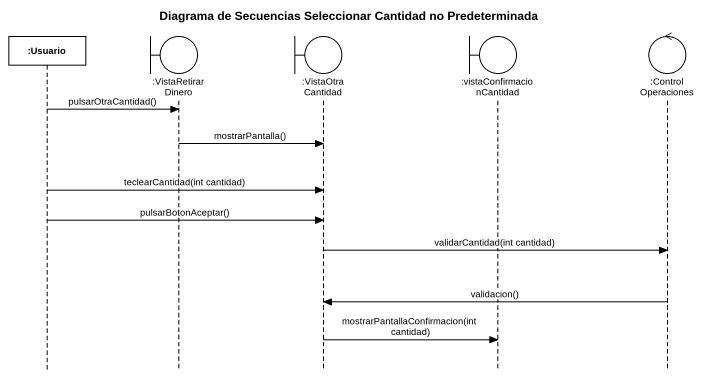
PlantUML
@startuml
title Diagrama de Secuencias Seleccionar Cantidad no Predeterminada
hide footbox
participant ":Usuario" as Usuario
boundary ":VistaRetirarDinero" as VistaRetirarDinero
boundary ":VistaOtraCantidad" as VistaOtraCantidad
boundary ":vistaConfirmacionCantidad" as vistaConfirmacionCantidad
control ":ControlOperaciones" as ControlOperaciones

Usuario -> VistaRetirarDinero : pulsarOtraCantidad()
VistaRetirarDinero -> VistaOtraCantidad : mostrarPantalla()
Usuario -> VistaOtraCantidad : teclearCantidad(int cantidad)
Usuario -> VistaOtraCantidad : pulsarBotonAceptar()
VistaOtraCantidad -> ControlOperaciones : validarCantidad(int cantidad)
ControlOperaciones -> VistaOtraCantidad : validacion()
VistaOtraCantidad -> vistaConfirmacionCantidad : mostrarPantallaConfirmacion(int cantidad)
@enduml
